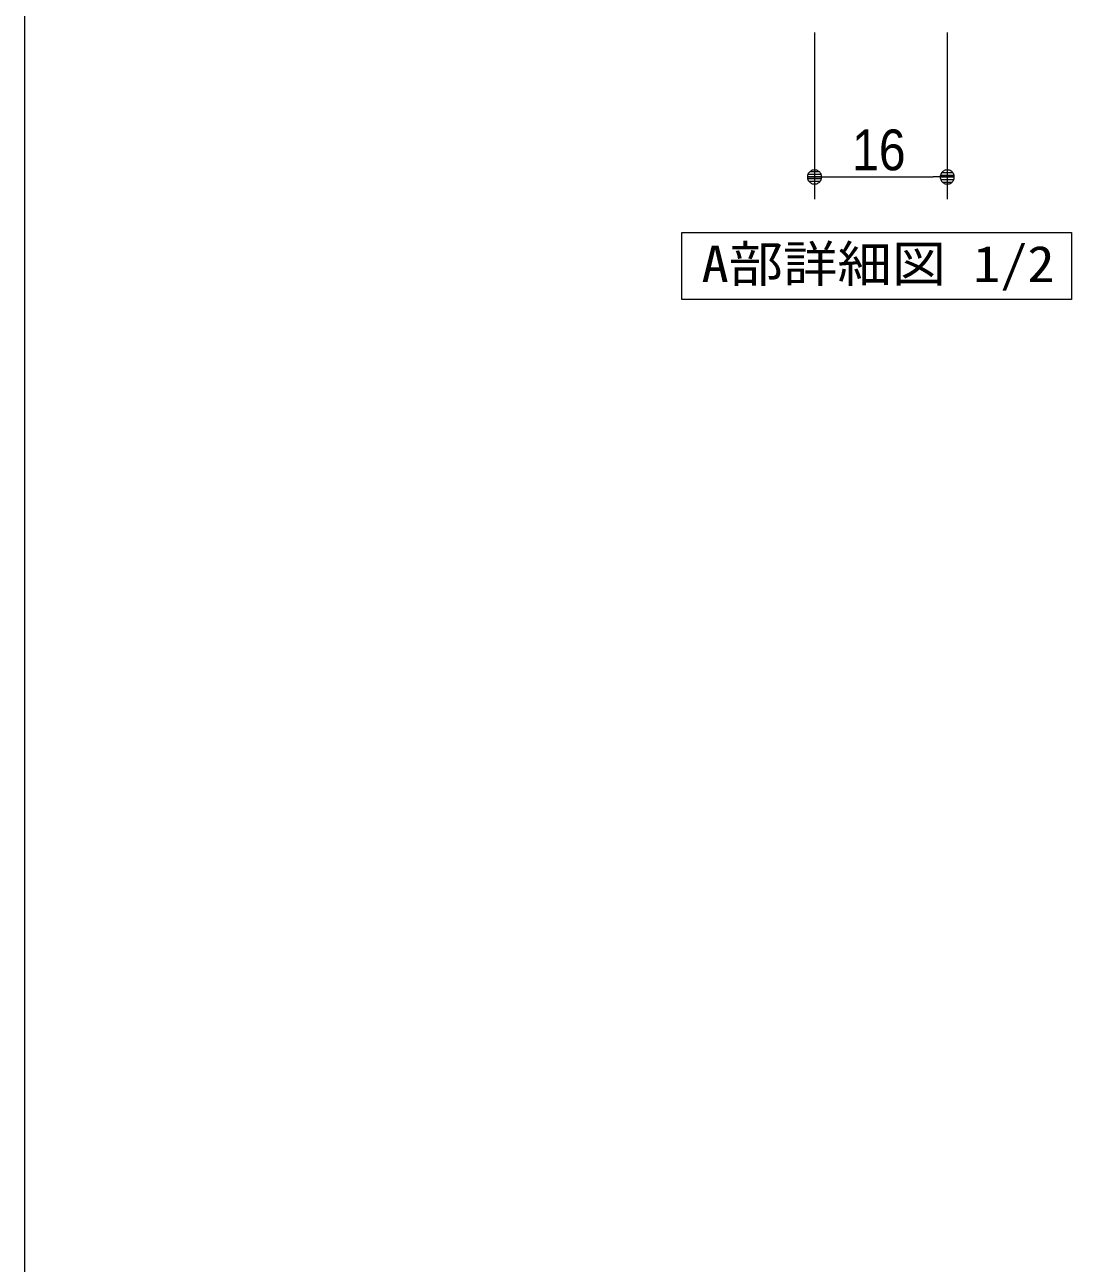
# Model space of a CAD drawing. Units: millimetres, scale not verified. Extents: x -6062 to 6062, y -3045 to 3045.
# Drawn here: x -5788 to -4829, y 866 to 1980 of the extents above; entities that cross this region are included whole.
import ezdxf
from ezdxf.enums import TextEntityAlignment as Align

# ---------------------------------------------------------------- set-up
doc = ezdxf.new("R2010")
doc.units = ezdxf.units.MM
doc.header["$LTSCALE"] = 20
for name, color, linetype, lineweight in [('0-0_1図面枠', 7, 'Continuous', 9), ('0-3_0', 7, 'Continuous', 9), ('0-4_2寸法-3', 7, 'Continuous', 9), ('0-5_2寸法-1', 7, 'Continuous', 9)]:
    doc.layers.add(name, color=color, linetype=linetype, lineweight=lineweight)
doc.styles.add('ＭＳ ゴシック', font='')
doc.styles.add('ＭＳ Ｐゴシック', font='')
doc.styles.get('ＭＳ ゴシック').set_extended_font_data('MS Gothic')
doc.styles.get('ＭＳ Ｐゴシック').set_extended_font_data('MS PGothic')

# ---------------------------------------------------------------- blocks, each defined once
blk = doc.blocks.new('_Dot')
at = {"layer": '0-3_0'}
for p, q in [((-10, 0), (-20, 0)), ((9.78, 2), (-9.78, 2)), ((7.99, 6), (-7.99, 6)), ((9.16, -3.98), (-9.16, -3.98)), ((6, -7.98), (-6, -7.98))]:
    blk.add_line(p, q, dxfattribs=at)
for points in [[(10, 0), (9.92, 1.25), (9.69, 2.49), (9.3, 3.68), (8.76, 4.82), (8.09, 5.88), (7.29, 6.85), (6.37, 7.71), (5.36, 8.44), (4.26, 9.05), (3.09, 9.51), (1.87, 9.82), (0.63, 9.98), (-0.63, 9.98), (-1.87, 9.82), (-3.09, 9.51), (-4.26, 9.05), (-5.36, 8.44), (-6.37, 7.71), (-7.29, 6.85), (-8.09, 5.88), (-8.76, 4.82), (-9.3, 3.68), (-9.69, 2.49), (-9.92, 1.25), (-10, 0), (0, 0)], [(-10, 0), (-9.92, -1.25), (-9.69, -2.49), (-9.3, -3.68), (-8.76, -4.82), (-8.09, -5.88), (-7.29, -6.85), (-6.37, -7.71), (-5.36, -8.44), (-4.26, -9.05), (-3.09, -9.51), (-1.87, -9.82), (-0.63, -9.98), (0.63, -9.98), (1.87, -9.82), (3.09, -9.51), (4.26, -9.05), (5.36, -8.44), (6.37, -7.71), (7.29, -6.85), (8.09, -5.88), (8.76, -4.82), (9.3, -3.68), (9.69, -2.49), (9.92, -1.25), (10, 0), (0, 0)]]:
    blk.add_lwpolyline(points, close=True, dxfattribs=at)
blk = doc.blocks.new('グループ-27')
at = {"layer": '0-4_2寸法-3'}
blk.add_lwpolyline([(-61192.5, 34654.4), (-68192.5, 34654.4), (-68192.5, 35854.4), (-61192.5, 35854.4)], close=True, dxfattribs=at)
at = {"layer": '0-4_2寸法-3', "style": 'ＭＳ ゴシック', "width": 1.1}
blk.add_text('A部詳細図 1/2', height=650.9, dxfattribs=at).set_placement((-67839.4, 34772), align=Align.BOTTOM_LEFT)
blk = doc.blocks.new('グループ-82')
at = {"layer": '0-0_1図面枠'}
blk.add_lwpolyline([(-80000, 55400), (80000, 55400), (80000, -55400), (-80000, -55400)], close=True, dxfattribs=at)
blk = doc.blocks.new('図面枠')
at = {"layer": '0-0_1図面枠'}
blk.add_blockref('グループ-82', (0, 0), dxfattribs=at)

msp = doc.modelspace()

# ---------------------------------------------------------------- linework, layer by layer
at = {"layer": '0-5_2寸法-1'}
for p, q in [((-5078, 1972.72), (-5078, 1822.72)), ((-4958.75, 1972.72), (-4958.75, 1822.72)), ((-5065.29, 1842.72), (-4971.46, 1842.72))]:
    msp.add_line(p, q, dxfattribs=at)

# ---------------------------------------------------------------- block references
at = {"layer": '0-0_1図面枠', "xscale": 0.05, "yscale": 0.05}
msp.add_blockref('図面枠', (-1787.5, 0), dxfattribs=at)
at = {"layer": '0-4_2寸法-3', "xscale": 0.05, "yscale": 0.05}
msp.add_blockref('グループ-27', (-1787.5, 0), dxfattribs=at)
at = {"layer": '0-5_2寸法-1', "xscale": 0.6356201, "yscale": 0.6356201, "rotation": 180}
msp.add_blockref('_Dot', (-5078, 1842.72), dxfattribs=at)
at = {"layer": '0-5_2寸法-1', "xscale": 0.6356201, "yscale": 0.6356201}
msp.add_blockref('_Dot', (-4958.75, 1842.72), dxfattribs=at)

# ---------------------------------------------------------------- texts
at = {"layer": '0-5_2寸法-1', "style": 'ＭＳ Ｐゴシック', "width": 0.9}
msp.add_text('16', height=36.66, dxfattribs=at).set_placement((-5044.2, 1837.76), align=Align.BOTTOM_LEFT)

doc.saveas('drawing.dxf')
